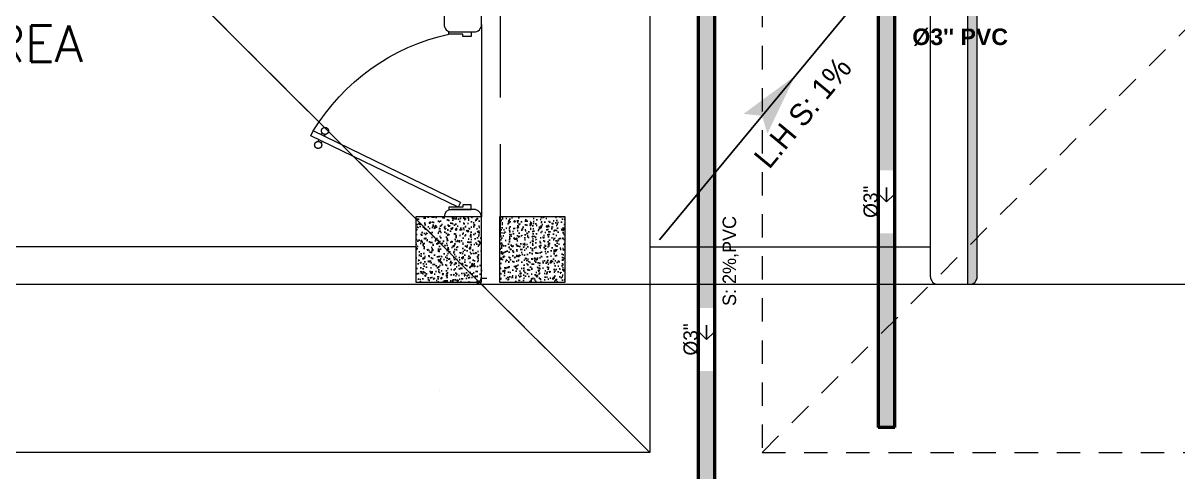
# Model space of a CAD drawing. Header units: metres. Extents: x -232 to 581, y 30 to 789.
# Drawn here: x 215.81 to 221.99, y 380.41 to 382.81 of the extents above; entities that cross this region are included whole.
import ezdxf

# ---------------------------------------------------------------- set-up
doc = ezdxf.new("R2010")
doc.units = ezdxf.units.M
doc.linetypes.add('DASHED', pattern=[0.75, 0.5, -0.25])
doc.linetypes.add('HIDDEN2', pattern=[0.1875, 0.125, -0.0625])
for name, color, linetype, lineweight in [('A-DOOR', 35, 'Continuous', 5), ('A-WALL', 250, 'Continuous', 20), ('baños', 140, 'Continuous', 0), ('Columnas', 7, 'Continuous', 18), ('textos', 7, 'Continuous', 0)]:
    doc.layers.add(name, color=color, linetype=linetype, lineweight=lineweight)
for name, color, linetype in [('GEN-TEXTOS INFO', 7, 'Continuous'), ('HATCH', 8, 'Continuous'), ('M-SY-PIPE-STANDARD-Drenaje Ventilacion', 254, 'Continuous')]:
    doc.layers.add(name, color=color, linetype=linetype)
doc.layers.add('M-SY-PIPE-STANDARD-Drenaje Pluvial', color=7, linetype='Continuous', true_color=0x238759)
doc.layers.add('M-SY-PIPE-STANDARD-Drenaje Sanitario', color=7, linetype='Continuous', true_color=0x726558)
doc.layers.add('PISO', color=7, linetype='Continuous', lineweight=5, true_color=0xe6e6e6)
doc.layers.add('Techos 1', color=7, linetype='HIDDEN2', lineweight=9, true_color=0x42391a)
doc.layers.add('RELLENO SECCION', color=8, linetype='Continuous', lineweight=0, transparency=0.4)
doc.styles.add('Arial-Bold', font='arialbd.ttf')
doc.styles.add('DS-CAST-01', font='GOTHIC.TTF', dxfattribs={"height": 3})
doc.styles.add('SIST.-CAST-01', font='GOTHIC.TTF', dxfattribs={"height": 2})
doc.styles.get("Standard").update_dxf_attribs({"font": 'arial.ttf'})
pattern_1 = [(50, (109.59505, -7.243447), (0.058299094, -0.005100507), [0.006096, -0.067056]), (355, (109.59505, -7.24345), (-0.011277895, 0.06113819), [0.0048768, -0.053644987]), (100.451445, (109.59991, -7.24387), (0.0470212, 0.05603768), [0.005180803, -0.056988878]), (46.1842, (109.59505, -7.22719), (0.086745293, -0.013453545), [0.009144, -0.100584]), (96.63556, (109.60228, -7.22831), (0.075969323, 0.07917636), [0.00777121, -0.085483395]), (351.18415, (109.59505, -7.22719), (0.07596932, 0.07917636), [0.00731519, -0.080467114]), (21, (109.60318, -7.231255), (0.048516605, -0.032724863), [0.006096, -0.067056]), (326, (109.60318, -7.231255), (0.01977665, 0.05894015), [0.0048768, -0.0536448]), (71.451445, (109.607223, -7.23398), (0.068293254, 0.026215286), [0.005180803, -0.05698878]), (37.5, (109.595052, -7.243447), (0.000988353, 0.0270576124), [0, -0.05299456, 0, -0.0544576, 0, -0.053848]), (7.5, (109.595052, -7.243447), (0.021382292, 0.032057784), [0, -0.03104896, 0, -0.05177536, 0, -0.0205232]), (327.5, (109.576927, -7.243447), (0.0433889905, -0.001833198), [0, -0.02032, 0, -0.0633984, 0, -0.0841248]), (317.5, (109.5688, -7.243447), (0.047401338, 0.008136477), [0, -0.026416, 0, -0.04210304, 0, -0.0597408])]

# ---------------------------------------------------------------- blocks, each defined once
blk = doc.blocks.new('20.03.2026 LN 09 SEGUNDO NIVEL ARQ')
at = {"layer": 'RELLENO SECCION'}
h = blk.add_hatch(color=5, dxfattribs=at)
h.dxf.hatch_style = 1
h.paths.add_polyline_path([(77.8459, -57.0877), (77.7959, -57.0877), (77.7959, -60.2877), (77.8459, -60.2877)])
h.paths.add_polyline_path([(77.8459, -60.8877), (77.7959, -60.8877), (77.7959, -62.2986), (77.8459, -62.2486)])
edge = h.paths.add_edge_path()
edge.add_line((77.8459, -62.2489), (77.8283, -62.2663))
edge.add_line((77.8283, -62.2663), (77.7959, -62.2986))
edge.add_line((77.7959, -62.2986), (77.7959, -62.4986))
edge.add_line((77.7959, -62.4986), (77.8059, -62.4986))
edge.add_arc((77.8059, -62.4586), 0.04, 270, 360)
edge.add_line((77.8459, -62.4586), (77.8459, -62.2489))
at = {"color": 5}
blk.add_line((74.9717, -63.0688), (74.9717, -63.0688), dxfattribs=at)
at = {"layer": 'A-WALL', "color": 5}
for p, q in [((77.5959, -62.4586), (77.5959, -56.5048)), ((77.8459, -62.4586), (77.8459, -56.5048)), ((77.7959, -62.4986), (77.7959, -57.0877)), ((77.6359, -62.4986), (77.8059, -62.4986))]:
    blk.add_line(p, q, dxfattribs=at)
for centre, start, end in [((77.6359, -62.4586), 180, 270), ((77.8059, -62.4586), 270, 0)]:
    blk.add_arc(centre, 0.04, start, end, dxfattribs=at)
at = {"layer": 'PISO', "color": 5}
for p, q in [((76.0959, -62.2986), (77.5959, -62.2986)), ((75.1973, -62.4663), (75.2245, -62.4663)), ((76.0959, -62.4986), (77.6359, -62.4986)), ((77.8059, -62.4986), (83.2659, -62.4986))]:
    blk.add_line(p, q, dxfattribs=at)
at = {"layer": 'Techos 1', "color": 5, "linetype": 'ByBlock'}
for p, q in [((76.0959, -55.1986), (76.0959, -63.3986)), ((71.9959, -59.2986), (76.0959, -63.3986)), ((76.0959, -63.3986), (66.2959, -63.3987))]:
    blk.add_line(p, q, dxfattribs=at)
at = {"layer": 'Techos 1', "color": 5}
for p, q in [((76.6959, -55.5986), (76.6959, -63.3986)), ((76.6959, -63.3986), (80.5959, -59.4987)), ((76.6959, -63.3986), (102.1459, -63.3986))]:
    blk.add_line(p, q, dxfattribs=at)
at = {"layer": 'baños', "color": 5, "linetype": 'Continuous', "flags": 8}
for tag, p in [('MODELNUMBER', (83.7813, -42.9175, 0)), ('MATERIAL', (83.7813, -42.9176, 0)), ('PRODUCT', (83.7813, -42.9176, 0)), ('TRADENAME', (83.7813, -42.9176, 0)), ('MODELNUMBER', (84.956, -42.9175, 0)), ('TRADENAME', (84.956, -42.9176, 0)), ('MATERIAL', (84.956, -42.9176, 0)), ('PRODUCT', (84.956, -42.9176, 0))]:
    blk.add_attdef(tag, p, '', height=0.0000254, rotation=180.00008, dxfattribs=at)
at = {"layer": 'baños', "color": 5, "linetype": 'Continuous'}
for tag, p, rotation in [('TRADENAME', (85.8912, -56.9933), 180.00008), ('MODELNUMBER', (85.8912, -56.9934), 180.00008), ('MATERIAL', (85.8914, -56.9932), 180.00008), ('PRODUCT', (85.8914, -56.9933), 180.00008), ('MODELNUMBER', (86.6008, -56.9934), 179.99992), ('MATERIAL', (86.6008, -56.9932), 179.99992), ('PRODUCT', (86.6008, -56.9933), 179.99992), ('TRADENAME', (86.6008, -56.9933), 179.99992)]:
    blk.add_attdef(tag, p, '', height=0.0000254, rotation=rotation, dxfattribs=at)
blk = doc.blocks.new('_Open90')
at = {"color": 0, "linetype": 'ByBlock', "lineweight": -2}
for p, q in [((0, 0), (-1, 0)), ((-0.5, 0.5), (0, 0)), ((0, 0), (-0.5, -0.5))]:
    blk.add_line(p, q, dxfattribs=at)
blk = doc.blocks.new('DR 20.03.26 LN09')
at = {"layer": 'M-SY-PIPE-STANDARD-Drenaje Pluvial', "linetype": 'Continuous', "lineweight": 50}
blk.add_hatch(color=117, dxfattribs=at).paths.add_polyline_path([(-14461.65, -3064.16), (-14458.15, -3064.16), (-14458.15, -2970.79), (-14459.9, -2970.79), (-14461.65, -2970.79), (-14461.65, -3009.97), (-14458.35, -3009.97), (-14458.35, -3023.27), (-14461.65, -3023.27)], flags=0)
at = {"layer": 'M-SY-PIPE-STANDARD-Drenaje Sanitario', "linetype": 'Continuous', "lineweight": 50}
blk.add_hatch(color=251, dxfattribs=at).paths.add_polyline_path([(-14499.55, -3125.26), (-14496.05, -3125.26), (-14496.05, -2967.89), (-14497.8, -2967.89), (-14499.55, -2967.89), (-14499.55, -3038.97), (-14496.25, -3038.97), (-14496.25, -3052.27), (-14499.55, -3052.27)], flags=0)
at = {"lineweight": 13}
for points in [[(-9792.02, -2992.81), (-9781.18, -2984.82), (-9788.12, -2993.21)], [(-9786.99, -2996.97), (-9781.18, -2984.82), (-9788.12, -2993.21)]]:
    blk.add_solid(points, dxfattribs=at)
at = {"layer": 'M-SY-PIPE-STANDARD-Drenaje Pluvial'}
blk.add_line((-9752.64, -2950.29), (-9809.72, -3019.35), dxfattribs=at)
at = {"layer": 'M-SY-PIPE-STANDARD-Drenaje Pluvial', "color": 117, "linetype": 'Continuous', "lineweight": 50}
for points in [[(-14461.65, -2970.79), (-14461.65, -3064.16)], [(-14458.15, -3064.16), (-14458.15, -2970.79)], [(-14458.15, -3064.16), (-14461.65, -3064.16)]]:
    blk.add_lwpolyline(points, dxfattribs=at)
at = {"layer": 'M-SY-PIPE-STANDARD-Drenaje Sanitario', "color": 251, "linetype": 'Continuous', "lineweight": 50}
for points in [[(-14499.55, -2967.89), (-14499.55, -3125.26)], [(-14496.05, -3125.26), (-14496.05, -2967.89)]]:
    blk.add_lwpolyline(points, dxfattribs=at)
at = {"layer": 'M-SY-PIPE-STANDARD-Drenaje Pluvial', "color": 117, "linetype": 'Continuous', "lineweight": -3, "xscale": 3, "yscale": 3, "zscale": 3, "rotation": 270}
blk.add_blockref('_Open90', (-14459.9, -3016.62), dxfattribs=at)
at = {"layer": 'M-SY-PIPE-STANDARD-Drenaje Ventilacion', "color": 254, "linetype": 'Continuous', "lineweight": -3, "xscale": 3, "yscale": 3, "zscale": 3, "rotation": 270}
blk.add_blockref('_Open90', (-14497.8, -3045.62), dxfattribs=at)
at = {"layer": 'GEN-TEXTOS INFO', "style": 'SIST.-CAST-01'}
for s, height, rotation, p in [('L.H S: 1%%%', 4.6111, 50.4238, (-9786.61, -3004.67)), ('S: 2%%%,PVC', 2.8354, 90, (-14491.59, -3038.56))]:
    blk.add_text(s, height=height, rotation=rotation, dxfattribs=at).set_placement(p)
at = {"layer": 'M-SY-PIPE-STANDARD-Drenaje Pluvial', "style": 'Arial-Bold'}
blk.add_text("Ø3'' PVC", height=3.48, dxfattribs=at).set_placement((-9756.48, -2978.3))
at = {"layer": 'M-SY-PIPE-STANDARD-Drenaje Pluvial', "color": 117, "linetype": 'Continuous', "lineweight": -3, "insert": (-14463.22, -3016.62), "char_height": 3, "attachment_point": 5, "rotation": 90, "style": 'DS-CAST-01'}
blk.add_mtext('%%C3"', dxfattribs=at)
at = {"layer": 'M-SY-PIPE-STANDARD-Drenaje Ventilacion', "color": 254, "linetype": 'Continuous', "lineweight": -3, "insert": (-14501.12, -3045.62), "char_height": 3, "attachment_point": 5, "rotation": 90, "style": 'DS-CAST-01'}
blk.add_mtext('%%C3"', dxfattribs=at)
blk = doc.blocks.new('puerta 1.00')
at = {"layer": 'A-DOOR'}
for p, q in [((-0.15, -0.0125), (-0.9369, -0.3949)), ((-0.1376, -0.038), (-0.9245, -0.4204)), ((-0.1376, -0.038), (-0.15, -0.0125)), ((-0.8946, -0.3743), (-0.8996, -0.3641)), ((-0.8777, -0.3661), (-0.8826, -0.3559)), ((-0.9369, -0.3949), (-0.9245, -0.4204)), ((-0.8822, -0.3998), (-0.8772, -0.4101)), ((-0.8653, -0.3916), (-0.8603, -0.4018))]:
    blk.add_line(p, q, dxfattribs=at)
for points in [[(-0.08, 0), (-0.08, -0.025), (-0.125, -0.025), (-0.125, -0.0125), (-0.2, -0.0125), (-0.2, 0), (-0.08, 0)], [(-0.08, -0.95), (-0.08, -0.925), (-0.125, -0.925), (-0.125, -0.9375), (-0.2, -0.9375), (-0.2, -0.95), (-0.08, -0.95)]]:
    blk.add_lwpolyline(points, dxfattribs=at)
blk.add_arc((0.0366, 0.1602), 1.1229, 211.13358, 257.83427, dxfattribs=at)
for points in [[(-0.8982, -0.3642), (-0.9033, -0.3642), (-0.912, -0.3591), (-0.917, -0.3504), (-0.917, -0.3403), (-0.912, -0.3316), (-0.9033, -0.3265), (-0.8932, -0.3265), (-0.8844, -0.3316), (-0.8794, -0.3403), (-0.8794, -0.3504), (-0.8844, -0.3591), (-0.8932, -0.3642), (-0.8982, -0.3642)], [(-0.8617, -0.4394), (-0.8667, -0.4394), (-0.8754, -0.4344), (-0.8805, -0.4256), (-0.8805, -0.4156), (-0.8754, -0.4068), (-0.8667, -0.4018), (-0.8566, -0.4018), (-0.8479, -0.4068), (-0.8428, -0.4156), (-0.8428, -0.4257), (-0.8479, -0.4344), (-0.8566, -0.4394), (-0.8617, -0.4394)]]:
    blk.add_open_spline(points, degree=2, dxfattribs=at)
blk = doc.blocks.new('20.03.2026 LN 09 PRIMER NIVEL ARQ')
at = {"layer": 'HATCH'}
h = blk.add_hatch(dxfattribs=at)
h.set_pattern_fill('AR-CONC', color=1, scale=0.00032)
h.set_pattern_definition(pattern_1)
h.paths.add_polyline_path([(-5.186, -62.4822), (-4.836, -62.4822), (-4.836, -62.1322), (-5.186, -62.1322)])
h = blk.add_hatch(dxfattribs=at)
h.set_pattern_fill('AR-CONC', color=1, scale=0.00032)
h.set_pattern_definition(pattern_1)
h.paths.add_polyline_path([(-4.7393, -62.4822), (-4.3893, -62.4822), (-4.3893, -62.1322), (-4.7393, -62.1322)])
at = {"layer": 'A-WALL', "color": 1}
for points in [[(-6.3466, -59.9432), (-5.076, -59.9432, -0.414086), (-5.036, -59.9831), (-5.0355, -61.1032, 0.414086), (-4.9955, -61.1432), (-4.8754, -61.1432, 0.415429), (-4.8354, -61.103), (-4.836, -60.9632, 0)], [(-5.186, -62.2932), (-7.396, -62.2932, 0.414214), (-7.436, -62.3332), (-7.436, -62.4532, 0.414214), (-7.396, -62.4932), (-4.876, -62.4932, 0.414214), (-4.836, -62.4532), (-4.836, -62.1332, 0.414214), (-4.876, -62.0932), (-4.996, -62.0932, 0.407284), (-5.036, -62.1322)]]:
    blk.add_lwpolyline(points, format="xyb", dxfattribs=at)
at = {"layer": 'Columnas', "color": 1}
for points in [[(-5.186, -62.4822), (-4.836, -62.4822), (-4.836, -62.1322), (-5.186, -62.1322)], [(-4.7393, -62.4822), (-4.3893, -62.4822), (-4.3893, -62.1322), (-4.7393, -62.1322)]]:
    blk.add_lwpolyline(points, close=True, dxfattribs=at)
at = {"layer": 'PISO', "color": 1, "linetype": 'DASHED'}
blk.add_line((-4.736, -56.4932), (-4.736, -62.4932), dxfattribs=at)
at = {"layer": 'PISO', "color": 1}
for p, q in [((-4.8354, -61.103), (-4.836, -62.1332)), ((-4.876, -62.4932), (3.204, -62.4932))]:
    blk.add_line(p, q, dxfattribs=at)
at = {"layer": 'Techos 1', "color": 1}
for p, q in [((-3.936, -55.1932), (-3.936, -63.3932)), ((-8.036, -59.2932), (-3.936, -63.3932)), ((-3.936, -63.3932), (-13.736, -63.3932))]:
    blk.add_line(p, q, dxfattribs=at)
at = {"layer": 'A-DOOR', "color": 1, "xscale": -1, "rotation": 180}
blk.add_blockref('puerta 1.00', (-4.8106, -62.0932), dxfattribs=at)
at = {"layer": 'baños', "color": 1, "linetype": 'Continuous'}
for tag, p in [('MODELNUMBER', (-12.0611, -62.0707)), ('MATERIAL', (-12.0611, -62.0709)), ('PRODUCT', (-12.0611, -62.0708)), ('TRADENAME', (-12.0611, -62.0708))]:
    blk.add_attdef(tag, p, '', height=0.0000254, rotation=359.99992, dxfattribs=at)
at = {"layer": 'textos', "color": 1, "insert": (-7.6016, -61.303), "char_height": 0.195, "width": 3.422974, "attachment_point": 7}
blk.add_mtext('{\\Fromans|c0;STAFF \\PAREA}', dxfattribs=at)

msp = doc.modelspace()

# ---------------------------------------------------------------- block references
at = {"color": 1}
for name, p in [('20.03.2026 LN 09 PRIMER NIVEL ARQ', (223.0987, 443.9088)), ('20.03.2026 LN 09 SEGUNDO NIVEL ARQ', (143.0668, 443.9142))]:
    msp.add_blockref(name, p, dxfattribs=at)
at = {"layer": 'M-SY-PIPE-STANDARD-Drenaje Sanitario', "xscale": 0.02539304808409144, "yscale": 0.02539304808409144, "zscale": 0.02539304808409144}
for p in [(587.6094, 458.4578), (468.3124, 458.3238)]:
    msp.add_blockref('DR 20.03.26 LN09', p, dxfattribs=at)

doc.saveas('drawing.dxf')
